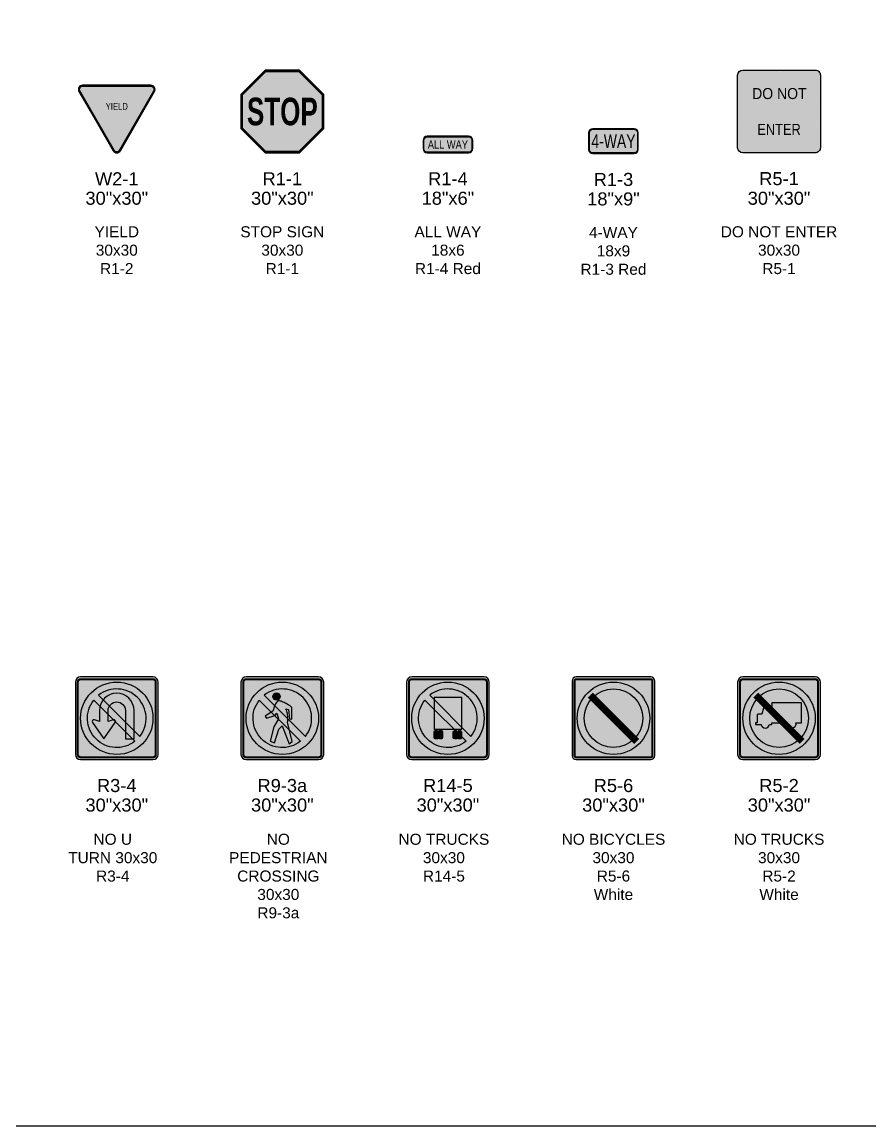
# Model space of a CAD drawing. Header units: inches. Extents: x -32 to 2634, y 197 to 1831.
# Drawn here: x 325.7 to 632.9, y 197.2 to 597.4 of the extents above; entities that cross this region are included whole.
import ezdxf
from ezdxf.enums import TextEntityAlignment as Align

# ---------------------------------------------------------------- set-up
doc = ezdxf.new("R2010")
doc.units = ezdxf.units.IN
doc.header["$MEASUREMENT"] = 0
doc.layers.add('0 @ 1', color=7, linetype='Continuous')
doc.layers.add('NO SHOW', color=252, linetype='Continuous', plot=False)
doc.styles.add('ARIAL', font='arial.ttf')
doc.styles.add('ARIAL BOLD', font='arialbd.ttf')
doc.styles.get("Standard").update_dxf_attribs({"font": 'arial.ttf'})

# ---------------------------------------------------------------- blocks, each defined once
blk = doc.blocks.new('YIELD 30x30 R1-2')
h = blk.add_hatch(color=1)
edge = h.paths.add_edge_path()
edge.add_line((0.7577722283112962, 1.0625), (13.15969601695906, 22.54326211353407))
edge.add_arc((12.40192378864595, 22.98076211353396), 0.8750000000014426, 330.0000000000632, 449.9999999999107)
edge.add_line((12.40192378864731, 23.85576211353487), (-12.40192378864731, 23.85576211353396))
edge.add_arc((-12.40192378864731, 22.98076211353407), 0.8749999999998863, 90, 209.9999999999964)
edge.add_line((-13.15969601695861, 22.54326211353418), (-0.7577722283112962, 1.0625))
edge.add_arc((0, 1.499999999999886), 0.8749999999998673, 209.9999999999964, 330.0000000000036)
edge = h.paths.add_edge_path(flags=16)
edge.add_arc((5.473720558371951, 18.9807621135343), 0.8749999999998863, -30.0000000000029, 90, ccw=False)
edge.add_line((6.231492786683248, 18.5432621135343), (0.7577722283108415, 9.062499999999659))
edge.add_arc((-4.547473508864641e-13, 9.499999999999659), 0.8749999999999242, 210.0000000000029, 329.99999999999716, ccw=False)
edge.add_line((-0.757772228311751, 9.062499999999659), (-6.231492786683702, 18.54326211353407))
edge.add_arc((-5.473720558372406, 18.98076211353407), 0.8749999999999242, 90, 210.0000000000029, ccw=False)
edge.add_line((-5.473720558372406, 19.85576211353396), (5.473720558371951, 19.85576211353418))
at = {"true_color": 0xffffff}
h = blk.add_hatch(color=7, dxfattribs=at)
edge = h.paths.add_edge_path()
edge.add_line((0.7577722283108415, 9.062499999999659), (6.231492786683248, 18.5432621135343))
edge.add_arc((5.473720558371951, 18.9807621135343), 0.8749999999999242, 329.9999999999972, 450)
edge.add_line((5.473720558371951, 19.85576211353418), (-5.473720558372406, 19.85576211353396))
edge.add_arc((-5.473720558372406, 18.98076211353407), 0.8749999999998863, 90, 210.0000000000029)
edge.add_line((-6.231492786683702, 18.54326211353407), (-0.757772228311751, 9.062499999999659))
edge.add_arc((-4.547473508864641e-13, 9.499999999999659), 0.8749999999999242, 210.0000000000029, 329.9999999999972)
at = {"color": 7, "true_color": 0xffffff, "const_width": 0.625}
blk.add_lwpolyline([(12.40192378864731, 24.16826211353441), (-12.40192378864731, 24.16826211353396, 0.5773502691894824), (-13.43032895564102, 22.3870121135343), (-1.028405166994162, 0.90625, 0.5773502691898558), (1.028405166994162, 0.90625), (13.43032895564147, 22.38701211353407, 0.5773502691893924)], format="xyb", close=True, dxfattribs=at)
blk.add_lwpolyline([(12.40192378864731, 24.48076211353396), (0, 24.48076211353396), (-12.40192378864731, 24.48076211353396, 0.57735026918963), (-13.70096189432388, 22.23076211353407), (-7.5, 11.49038105676698), (-1.299038105676573, 0.75, 0.5773502691896321), (1.299038105676573, 0.75), (7.5, 11.49038105676698), (13.70096189432388, 22.23076211353407, 0.57735026918963)], format="xyb", close=True)
at = {"color": 1, "style": 'ARIAL', "width": 0.8}
blk.add_text('YIELD', height=2.5, dxfattribs=at).set_placement((0, 15.60576211353407), align=Align.CENTER)
at = {"style": 'ARIAL'}
for tag, p in [('SIGN_NO.', (0, -9.37959391813365)), ('SIGN_DIM', (0, -16.44777537605569))]:
    blk.add_attdef(tag, text='', height=4.731999999999842, dxfattribs=at).set_placement(p, align=Align.MIDDLE)
blk = doc.blocks.new('DO NOT ENTER 30x30 R5-1')
at = {"true_color": 0xffffff}
h = blk.add_hatch(color=7, dxfattribs=at)
edge = h.paths.add_edge_path()
edge.add_line((-13.125, 0), (13.125, 0))
edge.add_arc((13.125, 1.875), 1.875, 270, 360)
edge.add_line((15, 1.875), (15, 28.125))
edge.add_arc((13.125, 28.125), 1.875, 0, 90)
edge.add_line((13.125, 30), (-13.125, 30))
edge.add_arc((-13.125, 28.125), 1.875, 90, 180)
edge.add_line((-15, 28.125), (-15, 1.875))
edge.add_arc((-13.125, 1.875), 1.875, 180, 270)
edge = h.paths.add_edge_path(flags=16)
edge.add_arc((0, 15), 14.50000000000009, -136.69959976993232, 191.4591559026159, ccw=False)
edge.add_arc((0, 15), 14.50000000000008, 191.4591559026159, 223.3004002300677, ccw=False)
h = blk.add_hatch(color=1)
edge = h.paths.add_edge_path()
edge.add_arc((-2.273736754432321e-13, 14.99999999999977), 14.49999999999982, 191.4591559026152, 418.4415690913109)
edge.add_arc((-2.273736754432321e-13, 14.99999999999977), 14.50000000000036, 58.44156909131086, 191.4591559026152)
edge = h.paths.add_edge_path(flags=16)
edge.add_line((12.2474487139159, 12.5), (-12.2474487139159, 12.5))
edge.add_arc((6.821210263296962e-13, 15), 12.50000000000068, 168.4630409671851, 191.5369590328148, ccw=False)
edge.add_line((-12.2474487139159, 17.5), (12.2474487139159, 17.5))
edge.add_arc((-6.821210263296962e-13, 15), 12.50000000000068, -11.53695903281482, 11.536959032814877, ccw=False)
h = blk.add_hatch(color=7, dxfattribs=at)
edge = h.paths.add_edge_path()
edge.add_line((12.2474487139159, 17.5), (-12.2474487139159, 17.5))
edge.add_arc((6.821210263296962e-13, 15), 12.50000000000068, 168.4630409671852, 191.5369590328149)
edge.add_line((-12.2474487139159, 12.5), (12.2474487139159, 12.5))
edge.add_arc((-6.821210263296962e-13, 15), 12.50000000000068, 348.4630409671851, 371.5369590328148)
blk.add_lwpolyline([(0, 0), (-13.125, 0, -0.414213562373095), (-15, 1.875), (-15, 15), (-15, 28.125, -0.414213562373095), (-13.125, 30), (0, 30), (13.1249732278111, 30, -0.4142177444254871), (14.99997322761988, 28.12497322800209), (14.99978582439894, 15.00002677199791, 7.13919944285074e-06), (14.99978582439894, 14.99997322800209), (14.99997322761988, 1.875026771997909, -0.4142177444254881), (13.1249732278111, 0)], format="xyb", close=True)
at = {"color": 7, "true_color": 0xffffff}
for s, width, p, p2 in [('DO NOT', 0.9088868658965344, (-9.75, 19.5), (10, 19.5)), ('ENTER', 0.8316344907073908, (-7.875, 6.5), (7.875, 6.5))]:
    blk.add_text(s, height=4, dxfattribs=dict(at, width=width)).set_placement(p, p2, align=Align.FIT)
at = {"style": 'ARIAL'}
for tag, p in [('SIGN_NO.', (0, -9.37959391813365)), ('SIGN_DIM', (0, -16.44777537605569))]:
    blk.add_attdef(tag, text='', height=4.731999999999842, dxfattribs=at).set_placement(p, align=Align.MIDDLE)
blk = doc.blocks.new('NO U TURN 30x30 R3-4')
at = {"true_color": 0xffffff}
h = blk.add_hatch(color=7, dxfattribs=at)
edge = h.paths.add_edge_path()
edge.add_line((15, 1.875), (15, 28.125))
edge.add_arc((13.125, 28.125), 1.875, 0, 90)
edge.add_line((13.125, 30), (-13.125, 30))
edge.add_arc((-13.125, 28.125), 1.875, 90, 180)
edge.add_line((-15, 28.125), (-15, 1.875))
edge.add_arc((-13.125, 1.875), 1.875, 180, 270)
edge.add_line((-13.125, 0), (13.125, 0))
edge.add_arc((13.125, 1.875), 1.875, 270, 360)
h = blk.add_hatch(color=1)
edge = h.paths.add_edge_path()
edge.add_arc((0, 15), 13.12500000000008, 11.45915590261596, 311.5067418630593)
edge.add_arc((0, 15), 13.12500000000006, 311.5067418630593, 371.459155902616)
edge = h.paths.add_edge_path(flags=16)
edge.add_arc((0, 15), 10.62500000000012, -38.243672969412785, 128.2436729694128, ccw=False)
edge.add_line((8.344718717929027, 8.423048235037186), (-6.576951764962814, 23.34471871792903))
edge = h.paths.add_edge_path(flags=16)
edge.add_line((-8.344718717929027, 21.57695176496281), (6.576951764962814, 6.655281282070973))
edge.add_arc((0, 15), 10.62500000000012, 141.7563270305872, 308.24367296941284, ccw=False)
at = {"true_color": 0x000000}
h = blk.add_hatch(color=18, dxfattribs=at)
edge = h.paths.add_edge_path()
edge.add_line((-6.25, 17.8130000000001), (-6.25, 13.87328058176035))
edge.add_line((-6.25, 13.87328058176035), (-8.122609655181805, 14.4704549999326))
edge.add_arc((-8.312500000000227, 13.87500000000023), 0.6249999999997763, 72.31253990129731, 214.51268460232)
edge.add_line((-8.82750048302546, 13.52088207827956), (-4.6875, 7.5))
edge.add_line((-4.6875, 7.5), (-0.5474995169745398, 13.52088207827956))
edge.add_arc((-1.062500000000227, 13.875), 0.6250000000002387, 325.4873153977208, 467.6874600986702)
edge.add_line((-1.252390344818423, 14.47045499993283), (-3.125, 13.87328058176035))
edge.add_line((-3.125, 13.87328058176035), (-3.125, 17.8130000000001))
edge.add_arc((0, 17.8130000000001), 3.125, 0, 180, ccw=False)
edge.add_line((3.125, 17.8130000000001), (3.125, 7.5))
edge.add_line((3.125, 7.5), (6.25, 7.5))
edge.add_line((6.25, 7.5), (6.25, 17.8130000000001))
edge.add_arc((0, 17.8130000000001), 6.25, 0, 180)
blk.add_lwpolyline([(13.125, 30), (0, 30), (-13.125, 30, 0.414213562373095), (-15, 28.125), (-15, 15), (-15, 1.875, 0.414213562373095), (-13.125, 0), (0, 0), (13.125, 0, 0.414213562373095), (15, 1.875), (15, 15), (15, 28.125, 0.414213562373095)], format="xyb", close=True)
blk.add_lwpolyline([(13.125, 30), (0, 30), (-13.125, 30, 0.414213562373095), (-15, 28.125), (-15, 15), (-15, 1.875, 0.414213562373095), (-13.125, 0), (0, 0), (13.125, 0, 0.414213562373095), (15, 1.875), (15, 15), (15, 28.125, 0.414213562373095)], format="xyb", close=True)
at = {"color": 18, "true_color": 0x000000, "const_width": 0.75}
blk.add_lwpolyline([(13.125, 29.125), (-13.125, 29.125, 0.4142135623730951), (-14.125, 28.125), (-14.125, 1.875, 0.4142135623730951), (-13.125, 0.875), (13.125, 0.875, 0.4142135623730951), (14.125, 1.875), (14.125, 28.125, 0.4142135623730951)], format="xyb", close=True, dxfattribs=at)
blk.add_lwpolyline([(13.125, 29.125), (-13.125, 29.125, 0.4142135623730951), (-14.125, 28.125), (-14.125, 1.875, 0.4142135623730951), (-13.125, 0.875), (13.125, 0.875, 0.4142135623730951), (14.125, 1.875), (14.125, 28.125, 0.4142135623730951)], format="xyb", close=True, dxfattribs=at)
at = {"color": 18, "true_color": 0x000000}
blk.add_lwpolyline([(-8.122609655181805, 14.4704549999326, 0.7146115071662813), (-8.82750048302546, 13.52088207827956), (-4.6875, 7.5), (-0.5474995169745398, 13.52088207827956, 0.7146115071662814), (-1.252390344818195, 14.4704549999326), (-3.125, 13.87328058176035), (-3.125, 17.8130000000001, -1), (3.125000000000227, 17.8130000000001), (3.125, 7.5), (6.25, 7.5), (6.25, 17.8130000000001, 0.9999999999999999), (-6.25, 17.8130000000001), (-6.25, 13.87328058176035)], format="xyb", close=True, dxfattribs=at)
at = {"color": 1}
for points in [[(-6.576951764962814, 23.34471871792903), (8.344718717929027, 8.423048235037186, 0.8885233166386489)], [(-8.344718717929027, 21.57695176496281), (6.576951764962814, 6.655281282070973, -0.8885233166386489)]]:
    blk.add_lwpolyline(points, format="xyb", close=True, dxfattribs=at)
blk.add_circle((0, 15), 13.125, dxfattribs=at)
at = {"style": 'ARIAL'}
for tag, p in [('SIGN_NO.', (0, -9.37959391813365)), ('SIGN_DIM', (0, -16.44777537605569))]:
    blk.add_attdef(tag, text='', height=4.731999999999842, dxfattribs=at).set_placement(p, align=Align.MIDDLE)
blk = doc.blocks.new('NO PEDESTRIAN CROSSING 30x30 R9-3a')
at = {"true_color": 0xffffff}
h = blk.add_hatch(color=7, dxfattribs=at)
edge = h.paths.add_edge_path()
edge.add_line((15, 1.875), (15, 28.125))
edge.add_arc((13.125, 28.125), 1.875, 0, 90)
edge.add_line((13.125, 30), (-13.125, 30))
edge.add_arc((-13.125, 28.125), 1.875, 90, 180)
edge.add_line((-15, 28.125), (-15, 1.875))
edge.add_arc((-13.125, 1.875), 1.875, 180, 270)
edge.add_line((-13.125, 0), (13.125, 0))
edge.add_arc((13.125, 1.875), 1.875, 270, 360)
h = blk.add_hatch(color=1)
edge = h.paths.add_edge_path()
edge.add_arc((0, 15), 13.12500000000008, 11.45915590261596, 311.5067418630593)
edge.add_arc((0, 15), 13.12500000000006, 311.5067418630593, 371.459155902616)
edge = h.paths.add_edge_path(flags=16)
edge.add_arc((0, 15), 10.62500000000012, -38.243672969412785, 128.2436729694128, ccw=False)
edge.add_line((8.344718717929027, 8.423048235037186), (-6.576951764962814, 23.34471871792903))
edge = h.paths.add_edge_path(flags=16)
edge.add_line((-8.344718717929027, 21.57695176496281), (6.576951764962814, 6.655281282070973))
edge.add_arc((0, 15), 10.62500000000012, 141.7563270305872, 308.24367296941284, ccw=False)
at = {"layer": '0 @ 1', "true_color": 0x000000}
h = blk.add_hatch(color=18, dxfattribs=at)
edge = h.paths.add_edge_path()
edge.add_arc((-2.130149999999958, 22.8963466729474), 1.353653327052495, 11.45915590261945, 211.2168518084285)
edge.add_arc((-2.130149999999958, 22.8963466729474), 1.353653327052503, 211.2168518084285, 371.4591559026194)
h = blk.add_hatch(color=18, dxfattribs=at)
edge = h.paths.add_edge_path()
edge.add_line((-1.415709989008519, 14.77440535154756), (-3.032571311978927, 11.87907467828609))
edge.add_line((-3.032571311979154, 11.87907467828609), (-4.423837986496892, 6.690056018528367))
edge.add_line((-4.423837986496892, 6.690056018528594), (-2.882181999372278, 6.126026679228744))
edge.add_line((-2.882181999371824, 6.126026679228289), (-1.265299317317385, 11.05183734306866))
edge.add_line((-1.265299317317385, 11.05183734306911), (-0.09964865033657588, 12.29269334589549))
edge.add_line((-0.09964865033680326, 12.2926933458948), (2.419655343696377, 5.75))
edge.add_line((2.419655343696377, 5.75), (3.585306010677186, 6.577237335217205))
edge.add_line((3.585306010677414, 6.577237335217887), (1.855626004396754, 13.6463466729474))
edge.add_arc((-0.6905006927549948, 14.60628986537176), 2.721075539309469, 339.3425044007935, 353.8902171632536)
edge.add_arc((-4.267563963064731, 14.98918539430906), 6.318573367784504, 353.8902171632496, 359.9286581226415)
edge.add_arc((-4.232957321704816, 14.98914230379478), 6.283966699597092, 359.9286581227327, 367.5524551866152)
edge.add_arc((-6.879219332900448, 14.6382903174308), 8.95338606497099, 7.552455186646466, 13.24525167711272)
edge.add_arc((-10.51414744199701, 13.78269629972965), 12.68765218851197, 13.24525167707488, 21.48854278523456)
edge.add_line((1.291596665096222, 18.43037573515676), (2.26659614555092, 18.23427669607008))
edge.add_line((2.26659614555092, 18.23427669607054), (2.607658003768165, 14.81199733992821))
edge.add_line((2.607658003768393, 14.81199733992798), (3.472508686450738, 14.66158666823662))
edge.add_line((3.47250868645051, 14.66158666823685), (3.47250868645051, 18.94816265693157))
edge.add_arc((-10.93426691127388, -0.6126755803761625), 24.2936529914565, 53.62793964985596, 56.71652873893275)
edge.add_arc((-9.712236033171394, 1.041640798537628), 22.24036379394937, 57.00948953649711, 61.19127908273914)
edge.add_arc((-3.347189161097958, 12.75078226294272), 8.913428559660728, 60.77205636600558, 70.50176071340339)
edge.add_arc((-1.347676248754851, 18.37300122860961), 2.946252428995994, 70.66262558847738, 85.89241253364169)
edge.add_arc((-1.196859952066006, 20.44327132335502), 0.8704999455699316, 86.03303052690133, 125.483876705326)
edge.add_arc((-0.03238972963617925, 18.89961720032534), 2.803894487111353, 126.5496449980858, 158.2873407996174)
edge.add_arc((7.236866371776159, 15.46415249872962), 10.84001092577298, 155.6306723583777, 168.5961497581422)
edge.add_line((-3.38913986540274, 17.6074742940541), (-6.228723328622664, 15.71444001099212))
edge.add_line((-6.228723328622891, 15.71444001099144), (-5.777491313549035, 15.03761334746491))
edge.add_line((-5.777491313549035, 15.03761334746514), (-2.69415798021555, 16.05285334275459))
edge.add_line((-2.69415798021555, 16.05285334275459), (-2.035486538350597, 16.91121086380758))
edge.add_line((-2.035486538350597, 16.91121086380781), (-1.415709989008747, 14.77440535154801))
blk.add_lwpolyline([(13.125, 30), (0, 30), (-13.125, 30, 0.414213562373095), (-15, 28.125), (-15, 15), (-15, 1.875, 0.414213562373095), (-13.125, 0), (0, 0), (13.125, 0, 0.414213562373095), (15, 1.875), (15, 15), (15, 28.125, 0.414213562373095)], format="xyb", close=True)
blk.add_lwpolyline([(13.125, 30), (0, 30), (-13.125, 30, 0.414213562373095), (-15, 28.125), (-15, 15), (-15, 1.875, 0.414213562373095), (-13.125, 0), (0, 0), (13.125, 0, 0.414213562373095), (15, 1.875), (15, 15), (15, 28.125, 0.414213562373095)], format="xyb", close=True)
at = {"color": 18, "true_color": 0x000000, "const_width": 0.75}
blk.add_lwpolyline([(13.125, 29.125), (-13.125, 29.125, 0.4142135623730951), (-14.125, 28.125), (-14.125, 1.875, 0.4142135623730951), (-13.125, 0.875), (13.125, 0.875, 0.4142135623730951), (14.125, 1.875), (14.125, 28.125, 0.4142135623730951)], format="xyb", close=True, dxfattribs=at)
blk.add_lwpolyline([(13.125, 29.125), (-13.125, 29.125, 0.4142135623730951), (-14.125, 28.125), (-14.125, 1.875, 0.4142135623730951), (-13.125, 0.875), (13.125, 0.875, 0.4142135623730951), (14.125, 1.875), (14.125, 28.125, 0.4142135623730951)], format="xyb", close=True, dxfattribs=at)
at = {"color": 1}
for points in [[(-6.576951764962814, 23.34471871792903), (8.344718717929027, 8.423048235037186, 0.8885233166386489)], [(-8.344718717929027, 21.57695176496281), (6.576951764962814, 6.655281282070973, -0.8885233166386489)]]:
    blk.add_lwpolyline(points, format="xyb", close=True, dxfattribs=at)
at = {"color": 18, "true_color": 0x000000}
blk.add_lwpolyline([(-2.6373503009454, 19.93692367229005, 0.05663299745180746), (-3.38913986540274, 17.6074742940541), (-6.228723328622891, 15.71444001099144), (-5.777491313549035, 15.03761334746514), (-2.69415798021555, 16.05285334275459), (-2.035486538350597, 16.91121086380781), (-1.415709989008519, 14.77440535154756), (-3.032571311979154, 11.87907467828609), (-4.423837986496892, 6.690056018528594), (-2.882181999371824, 6.126026679228289), (-1.265299317317385, 11.05183734306911), (-0.09964865033680326, 12.2926933458948), (2.419655343696377, 5.75), (3.585306010677414, 6.577237335217887), (1.855626004396527, 13.6463466729474, 0.06356176326422587), (2.01511855470153, 14.3166753311657, 0.02635376764874582), (2.05100450656164, 14.98131782057817, 0.03327736550928034), (1.996495634420626, 15.81506805655135, 0.02484462053219945), (1.835990992891766, 16.68968764745387, 0.03598366153950033), (1.291596665096222, 18.43037573515676), (2.26659614555092, 18.23427669607054), (2.607658003768393, 14.81199733992798), (3.47250868645051, 14.66158666823685), (3.47250868645051, 18.9481626569318, 0.01347732812237322), (2.397644807317647, 19.69598527151129, 0.01824852428581598), (1.005107267284075, 20.52938911042293, 0.04247936769079941), (-0.3720837706750899, 21.15304128085336, 0.06655047128591844), (-1.136637568858987, 21.31168563680149, 0.1738573850830369), (-1.702162395481082, 21.15210106025643, 0.1393738977146159)], format="xyb", close=True, dxfattribs=at)
at = {"color": 1}
blk.add_circle((0, 15), 13.125, dxfattribs=at)
at = {"color": 18, "true_color": 0x000000}
blk.add_circle((-2.130149999999958, 22.8963466729474), 1.353653327052455, dxfattribs=at)
at = {"style": 'ARIAL'}
for tag, p in [('SIGN_NO.', (0, -9.37959391813365)), ('SIGN_DIM', (0, -16.44777537605569))]:
    blk.add_attdef(tag, text='', height=4.731999999999842, dxfattribs=at).set_placement(p, align=Align.MIDDLE)
blk = doc.blocks.new('NO TRUCKS 30x30 R14-5')
at = {"true_color": 0xffffff}
h = blk.add_hatch(color=7, dxfattribs=at)
edge = h.paths.add_edge_path()
edge.add_line((15, 1.875), (15, 28.125))
edge.add_arc((13.125, 28.125), 1.875, 0, 90)
edge.add_line((13.125, 30), (-13.125, 30))
edge.add_arc((-13.125, 28.125), 1.875, 90, 180)
edge.add_line((-15, 28.125), (-15, 1.875))
edge.add_arc((-13.125, 1.875), 1.875, 180, 270)
edge.add_line((-13.125, 0), (13.125, 0))
edge.add_arc((13.125, 1.875), 1.875, 270, 360)
h = blk.add_hatch(color=1)
edge = h.paths.add_edge_path()
edge.add_arc((0, 15), 13.12500000000008, 11.45915590261596, 311.5067418630593)
edge.add_arc((0, 15), 13.12500000000006, 311.5067418630593, 371.459155902616)
edge = h.paths.add_edge_path(flags=16)
edge.add_arc((0, 15), 10.62500000000012, -38.243672969412785, 128.2436729694128, ccw=False)
edge.add_line((8.344718717929027, 8.423048235037186), (-6.576951764962814, 23.34471871792903))
edge = h.paths.add_edge_path(flags=16)
edge.add_line((-8.344718717929027, 21.57695176496281), (6.576951764962814, 6.655281282070973))
edge.add_arc((0, 15), 10.62500000000012, 141.7563270305872, 308.24367296941284, ccw=False)
at = {"true_color": 0x000000}
blk.add_hatch(color=18, dxfattribs=at).paths.add_polyline_path([(4.998643507032511, 10.99154415166436), (4.998643507032511, 22.49999999999977), (-4.998643507032511, 22.49999999999977), (-5.005933256464459, 10.99154415166436)])
h = blk.add_hatch(color=18, dxfattribs=at)
edge = h.paths.add_edge_path()
edge.add_line((-4.472912821330965, 7.552916465703447), (-4.000714321147598, 7.552916465703447))
edge.add_arc((-4.000714321147143, 8.072263899311338), 0.5193474336077806, 269.9999999999526, 354.3393318026557)
edge.add_arc((-2.967806188013355, 8.079084374599233), 0.5193474336073479, 179.9999999999526, 186.4173255538545, ccw=False)
edge.add_line((-3.487153621620791, 8.079084374599688), (-3.487153621620791, 10.05060277402026))
edge.add_arc((-2.967806188012901, 10.05060277402185), 0.5193474336077806, 174.3425729530088, 180.0000000001895, ccw=False)
edge.add_arc((-4.00072050556696, 10.04378229873305), 0.5193474336080344, 6.414079873394045, 90)
edge.add_line((-4.00072050556696, 10.56312973234049), (-4.472912821330965, 10.56312973234049))
edge.add_arc((-4.472912821331875, 10.0437822987335), 0.5193474336073512, 89.99999999990526, 180.0000000000948)
edge.add_line((-4.99226025493931, 10.04378229873259), (-4.99226025493931, 8.07226389931202))
edge.add_arc((-4.472912821331875, 8.072263899310883), 0.5193474336073512, 179.9999999999052, 270.0000000000948)
h = blk.add_hatch(color=18, dxfattribs=at)
edge = h.paths.add_edge_path()
edge.add_line((-2.495613872248441, 10.56995020762838), (-2.967806188012446, 10.56995020762838))
edge.add_arc((-2.96780618801381, 10.0506027740214), 0.5193474336073512, 89.99999999985788, 174.3425729529052)
edge.add_arc((-4.000720505566505, 10.04378229873168), 0.5193474336077516, 0.0001797301441115451, 6.414079873540516, ccw=False)
edge.add_line((-3.481373071961343, 10.04378392786361), (-3.481366887541981, 8.07226552844304))
edge.add_arc((-4.000714321147143, 8.072263899309974), 0.5193474336077595, -5.660668197202881, 0.00017973023892636775, ccw=False)
edge.add_arc((-2.967806188013355, 8.079084374598779), 0.5193474336073, 186.4173255538075, 270.0000000000948)
edge.add_line((-2.967806188012446, 7.559736940991343), (-2.495607687829079, 7.559736940991343))
edge.add_arc((-2.495607687829533, 8.079084374599688), 0.51934743360821, 270, 360.0001797300493)
edge.add_line((-1.976260254223462, 8.079086003730708), (-1.976266438642824, 10.05060440315128))
edge.add_arc((-2.495613872248441, 10.05060277402049), 0.5193474336081887, 0.0001797300493406978, 90)
h = blk.add_hatch(color=18, dxfattribs=at)
edge = h.paths.add_edge_path()
edge.add_arc((2.94691996287952, 9.990865833029375), 0.5193474336080344, 6.414079873394045, 90)
edge.add_line((2.94691996287952, 10.51021326663681), (2.474727647115515, 10.51021326663681))
edge.add_arc((2.474727647114605, 9.99086583302983), 0.5193474336073512, 89.99999999990526, 180.0000000000948)
edge.add_line((1.955380213507169, 9.99086583302892), (1.955380213507169, 8.019347433608345))
edge.add_arc((2.474727647114605, 8.019347433607209), 0.5193474336073512, 179.9999999999052, 270.0000000000948)
edge.add_line((2.474727647115515, 7.499999999999773), (2.946926147298882, 7.499999999999773))
edge.add_arc((2.946926147299337, 8.019347433607663), 0.5193474336077806, 269.9999999999526, 354.3393318026557)
edge.add_arc((3.979834280433124, 8.026167908895559), 0.5193474336073479, 179.9999999999526, 186.4173255538545, ccw=False)
edge.add_line((3.460486846825688, 8.026167908896014), (3.460486846825688, 9.997686308316588))
edge.add_arc((3.979834280433579, 9.997686308318634), 0.5193474336077806, 174.3425729530088, 180.0000000001895, ccw=False)
h = blk.add_hatch(color=18, dxfattribs=at)
edge = h.paths.add_edge_path()
edge.add_arc((3.979834280433124, 8.026167908895104), 0.5193474336073, 186.4173255538075, 270.0000000000948)
edge.add_line((3.979834280434034, 7.506820475287668), (4.452032780617401, 7.506820475287668))
edge.add_arc((4.452032780617401, 8.026167908896014), 0.51934743360821, 270, 360.0001797300493)
edge.add_line((4.971380214223018, 8.026169538027034), (4.971374029803656, 9.997687937447608))
edge.add_arc((4.452026596198039, 9.997686308316815), 0.5193474336081887, 0.0001797300493406978, 90)
edge.add_line((4.452026596198039, 10.51703374192471), (3.979834280434034, 10.51703374192471))
edge.add_arc((3.979834280432669, 9.997686308317725), 0.5193474336073512, 89.99999999985788, 174.3425729529052)
edge.add_arc((2.946919962879974, 9.99086583302801), 0.5193474336077516, 0.0001797301441115451, 6.414079873540516, ccw=False)
edge.add_line((3.466267396485136, 9.99086746215994), (3.466273580904499, 8.019349062739366))
edge.add_arc((2.946926147299337, 8.019347433606299), 0.5193474336077595, -5.660668197202881, 0.00017973023892636775, ccw=False)
blk.add_lwpolyline([(13.125, 30), (0, 30), (-13.125, 30, 0.414213562373095), (-15, 28.125), (-15, 15), (-15, 1.875, 0.414213562373095), (-13.125, 0), (0, 0), (13.125, 0, 0.414213562373095), (15, 1.875), (15, 15), (15, 28.125, 0.414213562373095)], format="xyb", close=True)
blk.add_lwpolyline([(13.125, 30), (0, 30), (-13.125, 30, 0.414213562373095), (-15, 28.125), (-15, 15), (-15, 1.875, 0.414213562373095), (-13.125, 0), (0, 0), (13.125, 0, 0.414213562373095), (15, 1.875), (15, 15), (15, 28.125, 0.414213562373095)], format="xyb", close=True)
at = {"color": 18, "true_color": 0x000000, "const_width": 0.75}
blk.add_lwpolyline([(13.125, 29.125), (-13.125, 29.125, 0.4142135623730951), (-14.125, 28.125), (-14.125, 1.875, 0.4142135623730951), (-13.125, 0.875), (13.125, 0.875, 0.4142135623730951), (14.125, 1.875), (14.125, 28.125, 0.4142135623730951)], format="xyb", close=True, dxfattribs=at)
blk.add_lwpolyline([(13.125, 29.125), (-13.125, 29.125, 0.4142135623730951), (-14.125, 28.125), (-14.125, 1.875, 0.4142135623730951), (-13.125, 0.875), (13.125, 0.875, 0.4142135623730951), (14.125, 1.875), (14.125, 28.125, 0.4142135623730951)], format="xyb", close=True, dxfattribs=at)
at = {"color": 1}
for points in [[(-6.576951764962814, 23.34471871792903), (8.344718717929027, 8.423048235037186, 0.8885233166386489)], [(-8.344718717929027, 21.57695176496281), (6.576951764962814, 6.655281282070973, -0.8885233166386489)]]:
    blk.add_lwpolyline(points, format="xyb", close=True, dxfattribs=at)
at = {"color": 18, "true_color": 0x000000}
blk.add_lwpolyline([(-4.998643507032511, 22.49999999999977), (-5.005933256464459, 10.99154415166436), (4.998643507032511, 10.99154415166436), (4.998643507032511, 22.49999999999977)], close=True, dxfattribs=at)
for points in [[(-4.000714321147598, 7.552916465703447), (-4.472912821330965, 7.552916465703447, -0.414213562373095), (-4.99226025493931, 8.072263899311793), (-4.99226025493931, 10.04378229873259, -0.414213562373095), (-4.472912821330965, 10.56312973234049), (-4.00072050556696, 10.56312973234049, -0.4142126436021451), (-3.481373071961343, 10.04378392786361), (-3.481366887541981, 8.072265528442813, -0.414214481144664)], [(-2.495607687829533, 7.559736940991343), (-2.967806188012446, 7.559736940991343, -0.414213562373095), (-3.487153621620791, 8.079084374599688), (-3.487153621620791, 10.05060277402049, -0.414213562373095), (-2.967806188012446, 10.56995020762838), (-2.495613872248441, 10.56995020762838, -0.4142126436021451), (-1.976266438642824, 10.05060440315151), (-1.976260254223462, 8.079086003730708, -0.414214481144664)], [(2.946926147298882, 7.499999999999773), (2.474727647115515, 7.499999999999773, -0.414213562373095), (1.955380213507169, 8.019347433608118), (1.955380213507169, 9.99086583302892, -0.414213562373095), (2.474727647115515, 10.51021326663681), (2.94691996287952, 10.51021326663681, -0.4142126436021451), (3.466267396485136, 9.99086746215994), (3.466273580904499, 8.019349062739138, -0.414214481144664)], [(4.452032780617401, 7.506820475287668), (3.979834280434034, 7.506820475287668, -0.414213562373095), (3.460486846825688, 8.026167908896014), (3.460486846825688, 9.997686308316815, -0.414213562373095), (3.979834280434034, 10.51703374192471), (4.452026596198039, 10.51703374192471, -0.4142126436021451), (4.971374029803656, 9.997687937447836), (4.971380214223018, 8.026169538027034, -0.414214481144664)]]:
    blk.add_lwpolyline(points, format="xyb", close=True, dxfattribs=at)
at = {"color": 1}
blk.add_circle((0, 15), 13.125, dxfattribs=at)
at = {"style": 'ARIAL'}
for tag, p in [('SIGN_NO.', (0, -9.37959391813365)), ('SIGN_DIM', (0, -16.44777537605569))]:
    blk.add_attdef(tag, text='', height=4.731999999999842, dxfattribs=at).set_placement(p, align=Align.MIDDLE)
blk = doc.blocks.new('ALL WAY 18x6 R1-4 Red')
h = blk.add_hatch(color=1)
edge = h.paths.add_edge_path()
edge.add_line((8.5, 1.5), (8.5, 4.5))
edge.add_arc((7.499999999999773, 4.499999999999773), 1.000000000000227, 1.30275519752716e-11, 89.99999999998697)
edge.add_line((7.5, 5.5), (-7.5, 5.5))
edge.add_arc((-7.499999999999773, 4.499999999999773), 1.000000000000227, 90.00000000001303, 179.999999999987)
edge.add_line((-8.5, 4.5), (-8.5, 1.5))
edge.add_arc((-7.499999999999773, 1.500000000000227), 1.000000000000227, 180.000000000013, 269.999999999987)
edge.add_line((-7.5, 0.5), (7.5, 0.5))
edge.add_arc((7.499999999999773, 1.500000000000227), 1.000000000000227, 270.000000000013, 359.999999999987)
blk.add_lwpolyline([(7.5, 6), (0, 6), (-7.5, 6, 0.414213562373095), (-9, 4.5), (-9, 3), (-9, 1.5, 0.414213562373095), (-7.5, 0), (0, 0), (7.5, 0, 0.414213562373095), (9, 1.5), (9, 3), (9, 4.5, 0.414213562373095)], format="xyb", close=True)
at = {"color": 7, "true_color": 0xffffff, "const_width": 0.5}
blk.add_lwpolyline([(7.5, 5.75), (-7.5, 5.75, 0.4142135623730951), (-8.75, 4.5), (-8.75, 1.5, 0.4142135623730951), (-7.5, 0.25), (7.5, 0.25, 0.4142135623730951), (8.75, 1.5), (8.75, 4.5, 0.4142135623730951)], format="xyb", close=True, dxfattribs=at)
at = {"color": 7, "true_color": 0xffffff, "style": 'ARIAL', "width": 0.8}
blk.add_text('ALL WAY', height=3, dxfattribs=at).set_placement((0, 1.5), align=Align.CENTER)
at = {"style": 'ARIAL'}
for tag, p in [('SIGN_NO.', (0, -9.37959391813365)), ('SIGN_DIM', (0, -16.44777537605569))]:
    blk.add_attdef(tag, text='', height=4.731999999999842, dxfattribs=at).set_placement(p, align=Align.MIDDLE)
blk = doc.blocks.new('4-WAY 18x9 R1-3 Red')
h = blk.add_hatch(color=1)
edge = h.paths.add_edge_path()
edge.add_line((8.5, 1.5), (8.5, 7.5))
edge.add_arc((7.499999999999773, 7.499999999999773), 1.000000000000227, 1.30275519752716e-11, 89.99999999998697)
edge.add_line((7.5, 8.5), (-7.5, 8.5))
edge.add_arc((-7.499999999999773, 7.499999999999773), 1.000000000000227, 90.00000000001303, 179.999999999987)
edge.add_line((-8.5, 7.5), (-8.5, 1.5))
edge.add_arc((-7.499999999999773, 1.500000000000227), 1.000000000000227, 180.000000000013, 269.999999999987)
edge.add_line((-7.5, 0.5), (7.5, 0.5))
edge.add_arc((7.499999999999773, 1.500000000000227), 1.000000000000227, 270.000000000013, 359.999999999987)
blk.add_lwpolyline([(7.5, 9), (0, 9), (-7.5, 9, 0.414213562373095), (-9, 7.5), (-9, 4.5), (-9, 1.5, 0.414213562373095), (-7.5, 0), (0, 0), (7.5, 0, 0.414213562373095), (9, 1.5), (9, 4.5), (9, 7.5, 0.414213562373095)], format="xyb", close=True)
at = {"color": 7, "true_color": 0xffffff, "const_width": 0.5}
blk.add_lwpolyline([(7.5, 8.75), (-7.5, 8.75, 0.4142135623730951), (-8.75, 7.5), (-8.75, 1.5, 0.4142135623730951), (-7.5, 0.25), (7.5, 0.25, 0.4142135623730951), (8.75, 1.5), (8.75, 7.5, 0.4142135623730951)], format="xyb", close=True, dxfattribs=at)
at = {"color": 7, "true_color": 0xffffff, "style": 'ARIAL', "width": 0.7235}
blk.add_text('4-WAY', height=5, dxfattribs=at).set_placement((0, 2), align=Align.CENTER)
at = {"style": 'ARIAL'}
for tag, p in [('SIGN_NO.', (0, -9.37959391813365)), ('SIGN_DIM', (0, -16.44777537605569))]:
    blk.add_attdef(tag, text='', height=4.731999999999842, dxfattribs=at).set_placement(p, align=Align.MIDDLE)
blk = doc.blocks.new('STOP SIGN 30X30 R1-1')
blk.add_hatch(color=1).paths.add_polyline_path([(5.902543263816824, 0.75), (14.25, 9.097456736183062), (14.25, 20.90254326381682), (5.902543263816824, 29.25), (-5.902543263816824, 29.25), (-14.25, 20.90254326381694), (-14.25, 9.097456736183176), (-5.902543263816824, 0.75)])
blk.add_lwpolyline([(0, 0), (6.21320343559637, 0), (10.60660171779818, 4.393398282201815), (15, 8.786796564403517), (15, 15), (15, 21.21320343559637), (10.60660171779818, 25.60660171779818), (6.21320343559637, 30), (0, 30), (-6.21320343559637, 30), (-10.60660171779818, 25.60660171779818), (-15, 21.21320343559648), (-15, 15), (-15, 8.78679656440363), (-10.60660171779818, 4.393398282201815), (-6.21320343559637, 0)], close=True)
at = {"color": 7, "true_color": 0xffffff, "const_width": 0.75}
blk.add_lwpolyline([(6.057873349706824, 29.625), (-6.057873349706824, 29.625), (-14.625, 21.05787334970671), (-14.625, 8.942126650293403), (-6.057873349706369, 0.3749999999998863), (6.057873349706824, 0.375), (14.625, 8.94212665029329), (14.625, 21.0578733497066)], close=True, dxfattribs=at)
at = {"color": 7, "true_color": 0xffffff, "style": 'ARIAL BOLD', "width": 0.675}
blk.add_text('STOP', height=10, dxfattribs=at).set_placement((0, 15), align=Align.MIDDLE)
at = {"style": 'ARIAL'}
for tag, p in [('SIGN_NO.', (0, -9.37959391813365)), ('SIGN_DIM', (0, -16.44777537605569))]:
    blk.add_attdef(tag, text='', height=4.731999999999842, dxfattribs=at).set_placement(p, align=Align.MIDDLE)
blk = doc.blocks.new('NO BICYCLES 30x30 R5-6 White')
at = {"true_color": 0xffffff}
h = blk.add_hatch(color=7, dxfattribs=at)
h.dxf.hatch_style = 1
edge = h.paths.add_edge_path()
edge.add_line((-13.5, 0), (13.5, 0))
edge.add_arc((13.5, 1.5), 1.5, 270, 360)
edge.add_line((15, 1.5), (15, 28.5))
edge.add_arc((13.5, 28.5), 1.5, 0, 90)
edge.add_line((13.5, 30), (-13.5, 30))
edge.add_arc((-13.5, 28.5), 1.5, 90, 180)
edge.add_line((-15, 28.5), (-15, 1.5))
edge.add_arc((-13.5, 1.5), 1.5, 180, 270)
h = blk.add_hatch(color=1)
h.dxf.hatch_style = 1
h.paths.add_polyline_path([(-13.125, 15, 1), (13.125, 15, 1)])
h.paths.add_polyline_path([(10.625, 15, -1), (-10.625, 15, -1)], flags=16)
at = {"true_color": 0x000000}
h = blk.add_hatch(color=18, dxfattribs=at)
edge = h.paths.add_edge_path()
edge.add_arc((5.875000000000512, 14.12500000000006), 3.598691225820285, 195.3429211280627, 482.4397095731755)
edge.add_line((3.94461942330372, 17.16213835178888), (2.718251851345627, 18.6813471948908))
edge.add_line((2.718251851345656, 18.68134719489075), (2.914637403471289, 19.20327406161528))
edge.add_arc((2.324830816359793, 23.04566891385826), 3.887398874664583, 278.7267717718837, 284.1388059425942)
edge.add_arc((2.931398015049865, 20.72272877289896), 1.486805739501197, 283.3386357057686, 300.6705271623422)
edge.add_arc((3.216228265460813, 20.23331241067257), 0.9205712462718803, 300.9608654096651, 312.6601966575097)
edge.add_arc((2.738396773978366, 20.76556784845849), 1.635812601105656, 312.334735188833, 317.4284892718553)
edge.add_arc((1.379938066164129, 22.02064284507941), 3.485301795373104, 317.3418770768849, 319.4746513164536)
edge.add_arc((3.486714225707203, 20.17468248226265), 0.6852797344702407, 322.3351491826546, 330.255128042797)
edge.add_arc((3.860372151515946, 19.9597644272215), 0.2542274905593612, 330.5289451370837, 344.0735405971607)
edge.add_arc((3.952809387034165, 19.93329327110501), 0.1580747391751542, 344.1061503443765, 356.841363542441)
edge.add_arc((3.993844485199531, 19.93359451234011), 0.1171465954860922, 355.5882785051986, 378.1927188071532)
edge.add_arc((4.016190720972702, 19.93786914033598), 0.094627745219934, 19.95851401994819, 39.48704818994698)
edge.add_arc((3.98976457392655, 19.91609513688849), 0.1288687801613671, 39.48704819102594, 57.98205198545961)
edge.add_arc((3.96364308229704, 19.87432113612948), 0.1781374260159671, 57.98205198563648, 73.04630463052118)
edge.add_arc((3.891873077715388, 19.63889169229498), 0.424263321812603, 73.04630463094848, 85.2728176514359)
edge.add_arc((3.844492689253514, 19.06592166595993), 0.9991890146543296, 85.27281765100336, 93.43144052780272)
edge.add_line((3.784687090613033, 20.0633192684117), (1.315620982444329, 19.94487643134357))
edge.add_arc((2.722793416751813, -19.80493118925671), 39.77470729162695, 92.02746608266, 92.32735545221675)
edge.add_arc((1.110348611669394, 19.43366569581832), 0.5033086382957179, 90.31421324996214, 102.0077832310906)
edge.add_arc((-0.8303753186963263, 26.58092445562198), 6.903584234949262, 285.1984608559216, 285.42345329977036, ccw=False)
edge.add_arc((1.044266928549291, 19.68036208867881), 0.2470831839166934, 105.1984608558628, 125.823223020026)
edge.add_arc((1.018518194629337, 19.71603310564041), 0.2030897895309804, 125.8232230201476, 140.4474196771031)
edge.add_arc((0.9492407941496026, 19.77324784602041), 0.1132405561785168, 140.4474196762216, 195.555673111689)
edge.add_arc((1.030453810015899, 19.80359118172311), 0.1997551493418892, 197.6937995652754, 232.3432785119198)
edge.add_arc((1.717997471501974, 20.76606761103113), 1.382464465297437, 234.1541652344722, 248.8546732571856)
edge.add_arc((2.749630207772782, 22.93267931410963), 3.779657774812765, 246.1159302831159, 261.5775315071554)
edge.add_line((2.196020106338437, 19.19378525967426), (2.118278837414948, 18.95619938548015))
edge.add_line((2.118278837414948, 18.95619938548015), (-2.971897329812521, 18.95619938548015))
edge.add_line((-2.971897329812521, 18.95619938548015), (-2.605420751867911, 20.25513078947324))
edge.add_line((-2.605420751867939, 20.25513078947318), (-2.896861381550622, 20.77973231149349))
edge.add_line((-2.896861381550593, 20.77973231149343), (-2.644259929112025, 21.05173238107562))
edge.add_line((-2.644259929112025, 21.05173238107562), (-1.400798084413708, 21.05173238107562))
edge.add_line((-1.400798084413736, 21.05173238107562), (-1.420217673035808, 21.45975345692688))
edge.add_line((-1.420217673035779, 21.45975345692688), (-2.838560672726629, 21.45975345692688))
edge.add_line((-2.838560672726658, 21.45975345692688), (-3.49916222953803, 20.74087216276996))
edge.add_line((-3.499162229538001, 20.74087216277002), (-3.168861451131846, 20.17741049202721))
edge.add_line((-3.168861451132784, 20.1774104920276), (-4.206875209548741, 17.31372046787914))
edge.add_arc((-5.875000000001876, 14.12500000000051), 3.59869122581983, 62.38445111565171, 411.9396163218249)
edge.add_line((-3.656437041252275, 16.95847082865913), (-3.500525375607509, 17.38092681596055))
edge.add_line((-3.500525375607538, 17.38092681596055), (0.1150622879490868, 13.29182415077685))
edge.add_arc((0.5649426557426978, 13.12917350991933), 0.4783801587618687, 160.1229493002184, 193.8737593284608)
edge.add_arc((0.6041719810891664, 13.13886272178598), 0.5187883360745994, 193.8737593285144, 264.4590444883017)
edge.add_line((0.5540792082754251, 12.62249845911953), (0.7947478897345377, 11.68675111102715))
edge.add_line((0.7947478897354472, 11.68675111102715), (0.6004471461208709, 11.68675111102715))
edge.add_line((0.6004471461208709, 11.68675111102715), (0.6004471461208709, 11.41475104144496))
edge.add_line((0.6004471461208709, 11.41475104144496), (1.397048737723821, 11.45359021869001))
edge.add_line((1.397048737722855, 11.45359021869007), (1.377629149099846, 11.7061706996497))
edge.add_line((1.377629149100812, 11.70617069964925), (1.125048668140664, 11.70617069964925))
edge.add_line((1.125048668140664, 11.70617069964925), (0.9276022028272735, 12.64244233469157))
edge.add_arc((0.6384416560447903, 13.20406566504136), 0.6316918449752492, 297.2423818978169, 336.4098851732734)
edge.add_line((1.217344142792456, 12.95126831963165), (2.404568013117739, 13.17280235075884))
edge = h.paths.add_edge_path(flags=16)
edge.add_arc((-5.875000000001876, 14.12500000000097), 0.378402257231205, 96.51696418217945, 362.4202038655922)
edge.add_arc((-8.050256683861846, 17.75157318624559), 4.422198485684078, 305.2669908662659, 339.9812205206317)
edge.add_arc((-5.875000000001876, 14.12500000000006), 2.895351047427447, -300.1059422011615, 46.86103641307682, ccw=False)
edge.add_arc((-8.037287524080568, 17.57909536750452), 3.737182952060156, 304.54793760221617, 345.28432309752225, ccw=False)
edge = h.paths.add_edge_path(flags=16)
edge.add_arc((5.874999999998579, 14.12500000000051), 0.3784022572312772, 242.8824341062603, 445.4773970830062)
edge.add_line((5.904837914355141, 14.5022240277944), (4.351957883380578, 16.58872687144873))
edge.add_arc((5.874999999999545, 14.12500000000006), 2.896481898112333, -163.49614591366105, 121.72378736325899, ccw=False)
edge.add_line((3.097851337151894, 13.30216788435786), (5.702517511941096, 13.78819432963394))
edge = h.paths.add_edge_path(flags=16)
edge.add_line((3.904638362086814, 16.24803612826844), (5.400818458948919, 14.3045368231069))
edge.add_line((5.400818458948891, 14.30453682310696), (2.986459640371095, 13.91065920385967))
edge.add_arc((5.874999999996703, 14.12500000000097), 2.896481898109555, 132.8639869634158, 184.2437893816626, ccw=False)
h.paths.add_polyline_path([(0.5032862885743725, 14.65945811667785), (0.6587268834654765, 14.65945811667785), (0.6393072948434337, 14.93147915773801), (-0.04073482206842982, 14.93147915773801), (-0.02129426196796658, 14.67887770529995), (0.1535659215461465, 14.67887770529995), (0.1924260702687093, 14.21257689210319), (-3.246581748578819, 18.0803885214944), (-3.167498305063305, 18.32258812084757), (1.913093896721762, 18.32921510789316), (0.5615869973973986, 14.2319964807262)], flags=16)
edge = h.paths.add_edge_path(flags=16)
edge.add_line((2.499603221779978, 17.98385680828807), (3.479556997472315, 16.81059702122968))
edge.add_arc((5.875000000000512, 14.12500000000006), 3.598691225820689, 131.7316602723896, 185.8821812558217)
edge.add_line((2.295256829737355, 13.7561946668589), (1.073165231583857, 13.63227512453119))
edge.add_line((1.073165231583857, 13.63227512453119), (2.499603221779978, 17.98385680828801))
at = {"color": 7, "true_color": 0xffffff}
blk.add_lwpolyline([(-13.5, 0), (13.5, 0, 0.414213562373095), (15, 1.5), (15, 28.5, 0.414213562373095), (13.5, 30), (-13.5, 30, 0.414213562373095), (-15, 28.5), (-15, 1.5, 0.414213562373095)], format="xyb", close=True, dxfattribs=at)
at = {"color": 18, "true_color": 0x000000, "const_width": 0.75}
blk.add_lwpolyline([(-13.5, 0.875), (13.5, 0.875, 0.4142135623730951), (14.125, 1.5), (14.125, 28.5, 0.4142135623730951), (13.5, 29.125), (-13.5, 29.125, 0.4142135623730951), (-14.125, 28.5), (-14.125, 1.5, 0.4142135623730951)], format="xyb", close=True, dxfattribs=at)
at = {"color": 1, "const_width": 2.5}
blk.add_lwpolyline([(-8.396893026590277, 23.39689302659025), (8.396893026590249, 6.603106973409751)], dxfattribs=at)
at = {"color": 1}
for radius in [13.125, 10.625]:
    blk.add_circle((0, 15), radius, dxfattribs=at)
at = {"style": 'ARIAL'}
for tag, p in [('SIGN_NO.', (0, -9.37959391813365)), ('SIGN_DIM', (0, -16.44777537605569))]:
    blk.add_attdef(tag, text='', height=4.731999999999842, dxfattribs=at).set_placement(p, align=Align.MIDDLE)
blk = doc.blocks.new('NO TRUCKS 30x30 R5-2 White')
at = {"true_color": 0xffffff}
h = blk.add_hatch(color=7, dxfattribs=at)
h.dxf.hatch_style = 1
edge = h.paths.add_edge_path()
edge.add_line((-13.125, 0), (13.125, 0))
edge.add_arc((13.125, 1.875), 1.875, 270, 360)
edge.add_line((15, 1.875), (15, 28.125))
edge.add_arc((13.125, 28.125), 1.875, 0, 90)
edge.add_line((13.125, 30), (-13.125, 30))
edge.add_arc((-13.125, 28.125), 1.875, 90, 180)
edge.add_line((-15, 28.125), (-15, 1.875))
edge.add_arc((-13.125, 1.875), 1.875, 180, 270)
h = blk.add_hatch(color=1)
h.dxf.hatch_style = 1
h.paths.add_polyline_path([(7.513009550107071, 7.486990449892915, -0.1989123673796581), (0, 4.375), (0, 1.875, 0.198912367379658), (9.28077650307344, 5.719223496926588)])
h.paths.add_polyline_path([(13.125, 15), (10.625, 15, -0.198912367379658), (7.513009550107071, 7.486990449892915), (9.28077650307344, 5.719223496926588, 0.198912367379658)])
h.paths.add_polyline_path([(9.28077650307344, 24.28077650307341), (7.513009550107071, 22.51300955010709, -0.198912367379658), (10.625, 15), (13.125, 15, 0.198912367379658)])
h.paths.add_polyline_path([(0, 28.125), (0, 25.625, -0.1989123673796577), (7.513009550107057, 22.51300955010709), (9.280776503073454, 24.28077650307341, 0.1989123673796584)])
h.paths.add_polyline_path([(0, 28.125, 0.198912367379658), (-9.28077650307344, 24.28077650307341), (-7.513009550107071, 22.51300955010709, -0.198912367379658), (0, 25.625)])
h.paths.add_polyline_path([(-7.513009550107071, 22.51300955010709), (-9.28077650307344, 24.28077650307341, 0.198912367379658), (-13.125, 15), (-10.625, 15, -0.198912367379658)])
h.paths.add_polyline_path([(-10.625, 15), (-13.125, 15, 0.198912367379658), (-9.28077650307344, 5.719223496926588), (-7.513009550107071, 7.486990449892915, -0.198912367379658)])
h.paths.add_polyline_path([(-7.513009550107057, 7.486990449892915), (-9.280776503073454, 5.719223496926588, 0.1989123673796584), (0, 1.875), (0, 4.375, -0.1989123673796578)])
at = {"true_color": 0x000000}
h = blk.add_hatch(color=18, dxfattribs=at)
h.dxf.hatch_style = 1
h.paths.add_polyline_path([(2.986520279549204, 13.37501440451146, 1.221765855817443), (6.145389474861219, 13.375), (8.125, 13.375), (8.135410595432575, 20.54365889934786), (-2.618532517191511, 20.54365889934786), (-2.618532517191511, 19.29528712852596), (-4.786165550403198, 19.28693090414743, 0.338379813345413), (-5.669386930721794, 18.60650253478356), (-6.250122765178418, 16.43916689481546), (-7.734782077668187, 16.43058812772813, 0.4116394344650343), (-7.905919540435802, 16.25897770620818), (-7.914624579887205, 13.375), (-8.500996318396263, 13.375), (-8.500996318396261, 12.78864662232945), (-6.530907228841897, 12.78864662232945, 0.8681679490170116), (-3.480636807136335, 12.78864662232945), (-2.618532517191511, 12.78864662232945), (-2.618532517191511, 13.375)])
blk.add_lwpolyline([(-13.125, 0), (13.125, 0, 0.414213562373095), (15, 1.875), (15, 28.125, 0.414213562373095), (13.125, 30), (-13.125, 30, 0.414213562373095), (-15, 28.125), (-15, 1.875, 0.414213562373095)], format="xyb", close=True)
at = {"color": 18, "true_color": 0x000000, "const_width": 0.75}
blk.add_lwpolyline([(-13.125, 0.875), (13.125, 0.875, 0.4142135623730951), (14.125, 1.875), (14.125, 28.125, 0.4142135623730951), (13.125, 29.125), (-13.125, 29.125, 0.4142135623730951), (-14.125, 28.125), (-14.125, 1.875, 0.4142135623730951)], format="xyb", close=True, dxfattribs=at)
at = {"color": 1, "const_width": 2.5}
blk.add_lwpolyline([(-8.396893026590249, 23.39689302659031), (8.396893026590249, 6.603106973409695)], dxfattribs=at)
at = {"color": 18, "true_color": 0x000000}
blk.add_lwpolyline([(2.986517375034879, 13.375, 1.221760172423556), (6.145389474861219, 13.375), (8.125, 13.375), (8.135410595432575, 20.54365889934786), (-2.618532517191511, 20.54365889934786), (-2.618532517191511, 19.29528712852596), (-4.786165550403183, 19.28693090414743, 0.3383798133454233), (-5.669386930721799, 18.60650253478354), (-6.250122765178418, 16.43916689481546), (-7.734782077668228, 16.43058812772813, 0.4116394344650073), (-7.905919540435804, 16.25897770620816), (-7.914624579887203, 13.375), (-8.500996318396261, 13.375), (-8.500996318396261, 12.78864662232945), (-6.530907228841897, 12.78864662232945, 0.8681679490170107), (-3.480636807136335, 12.78864662232945), (-2.618532517191511, 12.78864662232945), (-2.618532517191511, 13.375), (2.980152115747245, 13.37501438814581)], format="xyb", dxfattribs=at)
at = {"color": 1}
for radius in [13.125, 10.625]:
    blk.add_circle((0, 15), radius, dxfattribs=at)
at = {"style": 'ARIAL'}
for tag, p in [('SIGN_NO.', (0, -9.37959391813365)), ('SIGN_DIM', (0, -16.44777537605569))]:
    blk.add_attdef(tag, text='', height=4.731999999999842, dxfattribs=at).set_placement(p, align=Align.MIDDLE)

msp = doc.modelspace()

# ---------------------------------------------------------------- linework, layer by layer
at = {"layer": 'NO SHOW', "color": 4}
msp.add_lwpolyline([(-32.25576145955007, 197.2035092624719), (1229.99423854045, 197.2035092624719), (1229.99423854045, 1013.953509262472), (-32.25576145955007, 1013.953509262472)], close=True, dxfattribs=at)

# ---------------------------------------------------------------- block references
for name, p, values in [('DO NOT ENTER 30x30 R5-1', (600, 550), {'SIGN_NO.': 'R5-1', 'SIGN_DIM': '30"x30"'}), ('STOP SIGN 30X30 R1-1', (420, 550), {'SIGN_NO.': 'R1-1', 'SIGN_DIM': '30"x30"'}), ('YIELD 30x30 R1-2', (360, 550), {'SIGN_NO.': 'W2-1', 'SIGN_DIM': '30"x30"'}), ('4-WAY 18x9 R1-3 Red', (540, 549.75), {'SIGN_NO.': 'R1-3', 'SIGN_DIM': '18"x9"'}), ('ALL WAY 18x6 R1-4 Red', (480, 550), {'SIGN_NO.': 'R1-4', 'SIGN_DIM': '18"x6"'}), ('NO U TURN 30x30 R3-4', (360, 330), {'SIGN_DIM': '30"x30"', 'SIGN_NO.': 'R3-4'}), ('NO PEDESTRIAN CROSSING 30x30 R9-3a', (420, 330), {'SIGN_NO.': 'R9-3a', 'SIGN_DIM': '30"x30"'}), ('NO TRUCKS 30x30 R14-5', (480, 330), {'SIGN_NO.': 'R14-5', 'SIGN_DIM': '30"x30"'}), ('NO BICYCLES 30x30 R5-6 White', (540, 330), {'SIGN_NO.': 'R5-6', 'SIGN_DIM': '30"x30"'}), ('NO TRUCKS 30x30 R5-2 White', (600, 330), {'SIGN_NO.': 'R5-2', 'SIGN_DIM': '30"x30"'})]:
    msp.add_blockref(name, p).add_auto_attribs(values)

# ---------------------------------------------------------------- texts
at = {"color": 1, "char_height": 4, "width": 41.67349358216364, "attachment_point": 2}
for s, insert in [('YIELD\\P30x30\\PR1-2', (360, 523.3838057132768)), ('STOP SIGN\\P30x30\\PR1-1', (420, 523.3838057132766)), ('ALL WAY\\P18x6\\PR1-4 Red', (480, 523.3838057132766)), ('4-WAY\\P18x9\\PR1-3 Red', (540, 523.1338057132766)), ('DO NOT ENTER\\P30x30\\PR5-1', (600, 523.3838057132766)), ('NO U\\PTURN 30x30\\PR3-4', (358.5503012873041, 303.1343614602492)), ('NO PEDESTRIAN CROSSING 30x30\\PR9-3a', (418.5503012873041, 303.1343614602492)), ('NO TRUCKS\\P30x30\\PR14-5', (478.5503012873041, 303.1343614602492)), ('NO BICYCLES\\P30x30\\PR5-6\\PWhite', (540, 303.1343614602492)), ('NO TRUCKS\\P30x30\\PR5-2\\PWhite', (600, 303.1343614602492))]:
    msp.add_mtext(s, dxfattribs=dict(at, insert=insert))

doc.saveas('drawing.dxf')
